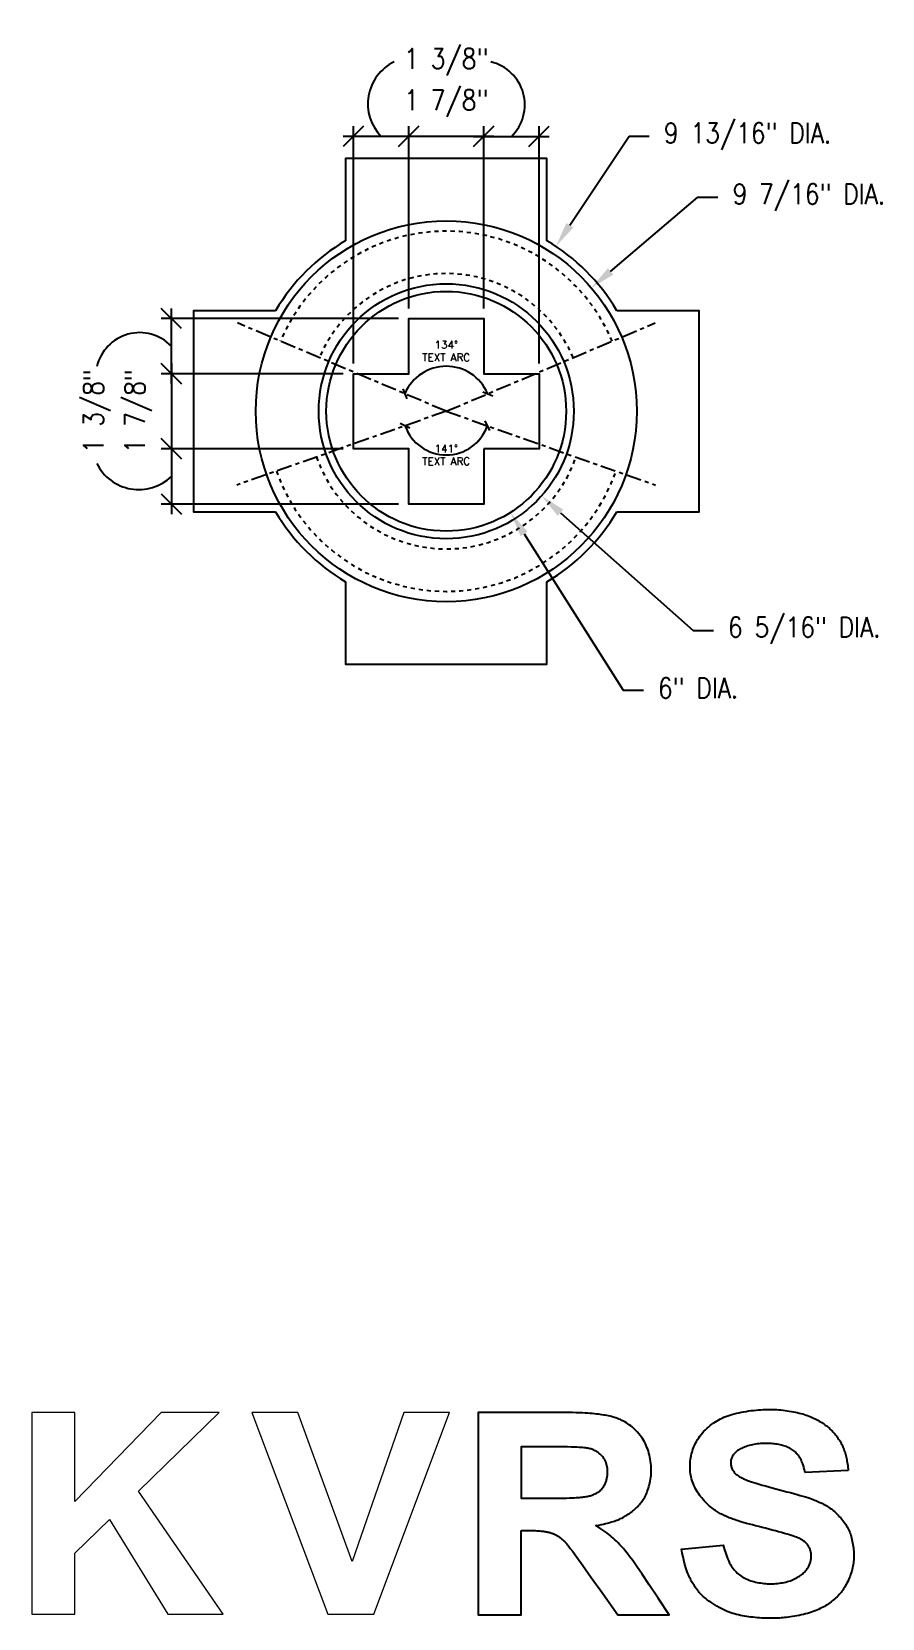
# Model space of a CAD drawing. Header units: inches. Extents: x -82 to 6902, y -1676 to 228.
# Drawn here: x 35.37 to 56.38, y -447.42 to -408.23 of the extents above; entities that cross this region are included whole.
import ezdxf
from ezdxf import colors
from ezdxf.entities.mleader import LeaderData, LeaderLine
from ezdxf.math import Vec2, Vec3

# ---------------------------------------------------------------- set-up
doc = ezdxf.new("R2010")
doc.units = ezdxf.units.IN
doc.header["$LTSCALE"] = 0.5
doc.header["$MEASUREMENT"] = 0
doc.linetypes.add('CENTER2', pattern=[1.125, 0.75, -0.125, 0.125, -0.125])
doc.linetypes.add('HIDDEN2', pattern=[0.1875, 0.125, -0.0625])
for name, color, linetype in [('B&W GRAPHIC', 7, 'Continuous'), ('Dimensions', 1, 'Continuous'), ('TEXT - GREEN', 104, 'Continuous')]:
    doc.layers.add(name, color=color, linetype=linetype)
doc.styles.add('RomanS', font='romans.shx')
doc.styles.add('TDC_Standard', font='romans.shx', dxfattribs={"width": 0.85})
doc.dimstyles.new('Aec_Arch_I', dxfattribs={"dimscale": 2, "dimtxt": 0.09375, "dimasz": 0.09375, "dimexe": 0.125, "dimexo": 0.125, "dimgap": 0.0625, "dimtad": 1, "dimdec": 4, "dimzin": 3, "dimdsep": 46, "dimlunit": 4, "dimtxsty": 'RomanS', "dimblk": 'OBLIQUE', "dimcen": 0.09375, "dimdle": 0.125, "dimadec": 0, "dimazin": 0, "dimtfac": 0.75, "dimtdec": 4, "dimtmove": 2, "dimatfit": 3, "dimfxl": 1, "dimfrac": 1, "dimtolj": 1, "dimtzin": 0, "dimarcsym": 0})
doc.dimstyles.new('TDC - 4', dxfattribs={"dimscale": 4, "dimtxt": 0.125, "dimasz": 0.125, "dimexe": 0.0625, "dimexo": 0.0625, "dimgap": 0.03125, "dimtad": 1, "dimdec": 4, "dimzin": 11, "dimdsep": 46, "dimlunit": 4, "dimtxsty": 'TDC_Standard', "dimblk1": 'OBLIQUE', "dimblk2": 'OBLIQUE', "dimsah": 1, "dimcen": 0.125, "dimdle": 0.0625, "dimclrd": 1, "dimclre": 6, "dimclrt": 2, "dimadec": 0, "dimazin": 0, "dimtfac": 1.33333, "dimtdec": 4, "dimtmove": 2, "dimatfit": 2, "dimfxl": 1, "dimfrac": 2, "dimtolj": 1, "dimtzin": 11, "dimarcsym": 0})
doc.mleader_styles.duplicate_entry("Standard", '')

# ---------------------------------------------------------------- blocks, each defined once
blk = doc.blocks.new('_Oblique')
at = {"color": 0, "linetype": 'ByBlock', "lineweight": -2}
blk.add_line((-0.5, -0.5), (0.5, 0.5), dxfattribs=at)
blk = doc.blocks.new('*D74')
at = {"layer": 'DefPoints', "color": 0}
for p in [(44.679, -410.813), (44.679, -415.31), (46.532, -415.31)]:
    blk.add_point(p, dxfattribs=at)
at = {"layer": 'Dimensions', "color": 6, "lineweight": -2}
for p, q in [((44.679, -415.06), (44.679, -410.563)), ((46.532, -415.06), (46.532, -410.563))]:
    blk.add_line(p, q, dxfattribs=at)
at = {"layer": 'Dimensions', "color": 1, "lineweight": -2}
blk.add_line((46.782, -410.813), (44.429, -410.813), dxfattribs=at)
at = {"layer": 'Dimensions', "color": 1, "lineweight": -2, "xscale": 0.5, "yscale": 0.5, "zscale": 0.5, "rotation": 180}
blk.add_blockref('_Oblique', (44.679, -410.813), dxfattribs=at)
at = {"layer": 'Dimensions', "color": 1, "lineweight": -2, "xscale": 0.5, "yscale": 0.5, "zscale": 0.5}
blk.add_blockref('_Oblique', (46.532, -410.813), dxfattribs=at)
at = {"layer": 'Dimensions', "color": 2, "insert": (45.606, -409.995), "char_height": 0.5, "attachment_point": 5, "style": 'TDC_Standard'}
blk.add_mtext('\\A1;1 7/8"', dxfattribs=at)
blk = doc.blocks.new('*D75')
at = {"layer": 'DefPoints', "color": 0}
for p in [(47.898, -410.813), (46.532, -415.31), (47.898, -416.676)]:
    blk.add_point(p, dxfattribs=at)
at = {"layer": 'Dimensions', "color": 6, "lineweight": -2}
for p, q in [((46.532, -415.06), (46.532, -410.563)), ((47.898, -416.426), (47.898, -410.563))]:
    blk.add_line(p, q, dxfattribs=at)
at = {"layer": 'Dimensions', "color": 1, "lineweight": -2}
blk.add_line((46.282, -410.813), (48.148, -410.813), dxfattribs=at)
at = {"layer": 'Dimensions', "color": 1, "lineweight": -2, "xscale": 0.5, "yscale": 0.5, "zscale": 0.5, "rotation": 180}
blk.add_blockref('_Oblique', (46.532, -410.813), dxfattribs=at)
at = {"layer": 'Dimensions', "color": 1, "lineweight": -2, "xscale": 0.5, "yscale": 0.5, "zscale": 0.5}
blk.add_blockref('_Oblique', (47.898, -410.813), dxfattribs=at)
at = {"layer": 'Dimensions', "color": 2, "insert": (45.606, -408.973), "char_height": 0.5, "attachment_point": 5, "style": 'TDC_Standard'}
blk.add_mtext('\\A1;1 3/8"', dxfattribs=at)
blk = doc.blocks.new('*D76')
at = {"layer": 'DefPoints', "color": 0}
for p in [(43.313, -410.813), (44.679, -415.31), (43.313, -416.676)]:
    blk.add_point(p, dxfattribs=at)
at = {"layer": 'Dimensions', "color": 6, "lineweight": -2}
for p, q in [((43.313, -416.426), (43.313, -410.563)), ((44.679, -415.06), (44.679, -410.563))]:
    blk.add_line(p, q, dxfattribs=at)
at = {"layer": 'Dimensions', "color": 1, "lineweight": -2}
blk.add_line((44.929, -410.813), (43.063, -410.813), dxfattribs=at)
at = {"layer": 'Dimensions', "color": 1, "lineweight": -2, "xscale": 0.5, "yscale": 0.5, "zscale": 0.5, "rotation": 180}
blk.add_blockref('_Oblique', (43.313, -410.813), dxfattribs=at)
at = {"layer": 'Dimensions', "color": 1, "lineweight": -2, "xscale": 0.5, "yscale": 0.5, "zscale": 0.5}
blk.add_blockref('_Oblique', (44.679, -410.813), dxfattribs=at)
at = {"layer": 'Dimensions', "color": 2, "insert": (45.606, -408.973), "char_height": 0.5, "attachment_point": 5, "style": 'TDC_Standard'}
blk.add_mtext('\\A1;1 3/8"', dxfattribs=at)
blk = doc.blocks.new('*D77')
at = {"layer": 'B&W GRAPHIC', "color": 0, "lineweight": -2}
blk.add_arc((45.606, -417.602), 1.112, 22.9141, 157.0859, dxfattribs=at)
at = {"layer": 'DefPoints', "color": 0}
for p in [(40.448, -415.422), (50.763, -415.422), (46.029, -416.574), (45.606, -417.602), (45.606, -417.602)]:
    blk.add_point(p, dxfattribs=at)
at = {"layer": 'B&W GRAPHIC', "color": 0, "lineweight": -2, "xscale": 0.1875, "yscale": 0.1875, "zscale": 0.1875}
for p, rotation in [((44.582, -417.169), 247.0858580859906), ((46.63, -417.169), 292.9141419140098)]:
    blk.add_blockref('_Oblique', p, dxfattribs=dict(at, rotation=rotation))
at = {"layer": 'B&W GRAPHIC', "color": 0, "insert": (45.606, -416.116), "char_height": 0.1875, "attachment_point": 5, "style": 'RomanS'}
blk.add_mtext('\\A1;134°\\PTEXT ARC', dxfattribs=at)
blk = doc.blocks.new('*D78')
at = {"layer": 'B&W GRAPHIC', "color": 0, "lineweight": -2}
for start, end in [(199.4363, 223.2335), (316.7665, 340.5637)]:
    blk.add_arc((45.606, -417.602), 1.078, start, end, dxfattribs=at)
at = {"layer": 'DefPoints', "color": 0}
for p in [(45.606, -417.602), (45.606, -417.602), (45.175, -418.591), (40.434, -419.427), (50.778, -419.427)]:
    blk.add_point(p, dxfattribs=at)
at = {"layer": 'B&W GRAPHIC', "color": 0, "lineweight": -2, "xscale": 0.1875, "yscale": 0.1875, "zscale": 0.1875}
for p, rotation in [((44.589, -417.961), 109.4363105062814), ((46.623, -417.961), 70.56368949371844)]:
    blk.add_blockref('_Oblique', p, dxfattribs=dict(at, rotation=rotation))
at = {"layer": 'B&W GRAPHIC', "color": 0, "insert": (45.606, -418.681), "char_height": 0.1875, "attachment_point": 5, "style": 'RomanS'}
blk.add_mtext('\\A1;141°\\PTEXT ARC', dxfattribs=at)
blk = doc.blocks.new('*D84')
at = {"layer": 'DefPoints', "color": 0}
for p in [(43.313, -416.676), (38.817, -418.529), (43.313, -418.529)]:
    blk.add_point(p, dxfattribs=at)
at = {"layer": 'Dimensions', "color": 1, "lineweight": -2}
blk.add_line((38.817, -416.426), (38.817, -418.779), dxfattribs=at)
at = {"layer": 'Dimensions', "color": 6, "lineweight": -2}
for p, q in [((43.063, -416.676), (38.567, -416.676)), ((43.063, -418.529), (38.567, -418.529))]:
    blk.add_line(p, q, dxfattribs=at)
at = {"layer": 'Dimensions', "color": 1, "lineweight": -2, "xscale": 0.5, "yscale": 0.5, "zscale": 0.5}
for p, rotation in [((38.817, -416.676), 90), ((38.817, -418.529), 270)]:
    blk.add_blockref('_Oblique', p, dxfattribs=dict(at, rotation=rotation))
at = {"layer": 'Dimensions', "color": 2, "insert": (37.998, -417.602), "char_height": 0.5, "attachment_point": 5, "rotation": 90, "style": 'TDC_Standard'}
blk.add_mtext('\\A1;1 7/8"', dxfattribs=at)
blk = doc.blocks.new('*D85')
at = {"layer": 'DefPoints', "color": 0}
for p in [(38.817, -415.31), (44.679, -415.31), (43.313, -416.676)]:
    blk.add_point(p, dxfattribs=at)
at = {"layer": 'Dimensions', "color": 6, "lineweight": -2}
for p, q in [((44.429, -415.31), (38.567, -415.31)), ((43.063, -416.676), (38.567, -416.676))]:
    blk.add_line(p, q, dxfattribs=at)
at = {"layer": 'Dimensions', "color": 1, "lineweight": -2}
blk.add_line((38.817, -416.926), (38.817, -415.06), dxfattribs=at)
at = {"layer": 'Dimensions', "color": 1, "lineweight": -2, "xscale": 0.5, "yscale": 0.5, "zscale": 0.5}
for p, rotation in [((38.817, -415.31), 90), ((38.817, -416.676), 270)]:
    blk.add_blockref('_Oblique', p, dxfattribs=dict(at, rotation=rotation))
at = {"layer": 'Dimensions', "color": 2, "insert": (36.976, -417.602), "char_height": 0.5, "attachment_point": 5, "rotation": 90, "style": 'TDC_Standard'}
blk.add_mtext('\\A1;1 3/8"', dxfattribs=at)
blk = doc.blocks.new('*D86')
at = {"layer": 'DefPoints', "color": 0}
for p in [(43.313, -418.529), (38.817, -419.894), (44.679, -419.894)]:
    blk.add_point(p, dxfattribs=at)
at = {"layer": 'Dimensions', "color": 6, "lineweight": -2}
for p, q in [((43.063, -418.529), (38.567, -418.529)), ((44.429, -419.894), (38.567, -419.894))]:
    blk.add_line(p, q, dxfattribs=at)
at = {"layer": 'Dimensions', "color": 1, "lineweight": -2}
blk.add_line((38.817, -418.279), (38.817, -420.144), dxfattribs=at)
at = {"layer": 'Dimensions', "color": 1, "lineweight": -2, "xscale": 0.5, "yscale": 0.5, "zscale": 0.5}
for p, rotation in [((38.817, -418.529), 90), ((38.817, -419.894), 270)]:
    blk.add_blockref('_Oblique', p, dxfattribs=dict(at, rotation=rotation))
at = {"layer": 'Dimensions', "color": 2, "insert": (36.976, -417.602), "char_height": 0.5, "attachment_point": 5, "rotation": 90, "style": 'TDC_Standard'}
blk.add_mtext('\\A1;1 3/8"', dxfattribs=at)

msp = doc.modelspace()

# ---------------------------------------------------------------- linework, layer by layer
at = {"layer": 'B&W GRAPHIC'}
for points in [[(48.09029, -413.38878), (48.09029, -411.3585), (45.6057, -411.3585), (43.12111, -411.3585), (43.12111, -413.38878)], [(41.39229, -415.11761), (39.362, -415.11761), (39.362, -417.6022), (39.362, -420.08678), (41.39229, -420.08678)], [(49.81911, -420.08678), (51.8494, -420.08678), (51.8494, -417.6022), (51.8494, -415.11761), (49.81911, -415.11761)], [(43.12111, -421.81561), (43.12111, -423.8459), (45.6057, -423.8459), (48.09029, -423.8459), (48.09029, -421.81561)]]:
    msp.add_lwpolyline(points, dxfattribs=at)
msp.add_lwpolyline([(46.53221, -418.52871), (46.53221, -419.89447), (44.67919, -419.89447), (44.67919, -418.52871), (43.31342, -418.52871), (43.31342, -416.67568), (44.67919, -416.67568), (44.67919, -415.30992), (46.53221, -415.30992), (46.53221, -416.67568), (47.89798, -416.67568), (47.89798, -418.52871)], close=True, dxfattribs=at)
for radius in [4.70392, 3.14919, 2.96169]:
    msp.add_circle((45.6057, -417.6022), radius, dxfattribs=at)
for radius, start, end in [(4.89142, 120.527238, 149.472762), (4.89142, 30.527238, 59.472762), (1.07844, 199.436311, 340.563689), (4.89142, 210.527238, 239.472762), (4.89142, 300.527238, 329.472762)]:
    msp.add_arc((45.6057, -417.6022), radius, start, end, dxfattribs=at)
at = {"layer": 'Dimensions', "linetype": 'CENTER2'}
for q in [(40.44796, -415.42198), (50.76344, -415.42198), (40.43371, -419.42723), (50.7777, -419.42723)]:
    msp.add_line((45.6057, -417.6022), q, dxfattribs=at)
at = {"layer": 'Dimensions', "linetype": 'HIDDEN2'}
for points in [[(41.50739, -415.86981, -0.66296359), (49.70401, -415.86981)], [(48.73919, -416.27765, 0.66296359), (42.47222, -416.27765)], [(42.39764, -418.73422, 0.70756385), (48.81377, -418.73422)], [(49.80156, -419.08278, -0.70756385), (41.40985, -419.08278)]]:
    msp.add_lwpolyline(points, format="xyb", dxfattribs=at)
at = {"layer": 'Dimensions'}
for centre, radius, start, end in [((44.82218, -410.00926), 1.15269, 115.929617, 224.235467), ((46.46026, -410.03119), 1.08702, 313.980574, 76.865674), ((38.0347, -416.74764), 1.08702, 43.980574, 166.865674), ((38.01276, -418.38571), 1.15269, 205.929617, 314.235467)]:
    msp.add_arc(centre, radius, start, end, dxfattribs=at)
at = {"layer": 'TEXT - GREEN', "lineweight": 0}
for points in [[(36.43333, -444.53549), (36.43333, -442.33538), (35.36801, -442.33538), (35.36801, -447.31459), (36.43333, -447.31459), (36.43333, -445.80925), (37.29022, -444.97552), (38.72608, -447.31459), (40.09247, -447.31459), (38.00815, -444.28074), (39.99983, -442.33538), (38.56397, -442.33538)], [(45.6897, -442.33538), (44.5549, -442.33538), (43.28115, -446.01768), (41.93792, -442.33538), (40.80313, -442.33538), (42.67902, -447.31459), (43.81381, -447.31459)]]:
    msp.add_lwpolyline(points, close=True, dxfattribs=at)
at = {"layer": 'TEXT - GREEN'}
msp.add_lwpolyline([(47.45282, -445.24888), (47.54562, -445.24913), (47.62544, -445.24984), (47.6938, -445.25098), (47.75223, -445.25249), (47.80225, -445.25432), (47.84539, -445.25642), (47.88316, -445.25875), (47.9171, -445.26126), (47.9485, -445.26391), (47.97777, -445.2667), (48.00509, -445.26967), (48.03063, -445.27283), (48.05458, -445.27621), (48.07711, -445.27982), (48.09841, -445.28369), (48.11865, -445.28783), (48.138, -445.29227), (48.15653, -445.297), (48.17433, -445.302), (48.19144, -445.30725), (48.20795, -445.31274), (48.22392, -445.31845), (48.23942, -445.32437), (48.25451, -445.33049), (48.26927, -445.3368), (48.28377, -445.34336), (48.29812, -445.35025), (48.31239, -445.35754), (48.32667, -445.36531), (48.34106, -445.37362), (48.35564, -445.38256), (48.3705, -445.3922), (48.3857, -445.40259), (48.40117, -445.41367), (48.4168, -445.42536), (48.43252, -445.43759), (48.4482, -445.45028), (48.46376, -445.46334), (48.4791, -445.4767), (48.49411, -445.49027), (48.50876, -445.50404), (48.52318, -445.51815), (48.53758, -445.53283), (48.55216, -445.54828), (48.56712, -445.56472), (48.58265, -445.58237), (48.59896, -445.60143), (48.61625, -445.62212), (48.63672, -445.6475), (48.67067, -445.69209), (48.73038, -445.77325), (48.82814, -445.90833), (48.97624, -446.1147), (49.18699, -446.40973), (49.47266, -446.81077), (49.84556, -447.33518), (51.11352, -447.33518), (50.83804, -446.91958), (50.61762, -446.58924), (50.44468, -446.33264), (50.31163, -446.13825), (50.21086, -445.99455), (50.1348, -445.89), (50.07585, -445.81308), (50.02641, -445.75226), (49.98012, -445.69786), (49.93552, -445.64759), (49.89239, -445.60103), (49.85048, -445.55773), (49.80956, -445.51725), (49.7694, -445.47917), (49.72977, -445.44303), (49.69043, -445.40842), (49.65105, -445.37488), (49.61082, -445.34193), (49.56886, -445.30911), (49.52426, -445.27591), (49.47612, -445.24187), (49.42355, -445.2065), (49.36564, -445.16931), (49.30149, -445.12983), (49.37255, -445.11672), (49.4355, -445.10427), (49.49131, -445.09239), (49.54093, -445.08099), (49.58531, -445.06998), (49.62541, -445.05929), (49.66218, -445.04881), (49.69659, -445.03847), (49.72947, -445.02817), (49.7612, -445.01773), (49.79204, -445.00699), (49.82226, -444.99576), (49.85212, -444.98387), (49.88188, -444.97113), (49.91181, -444.95736), (49.94217, -444.94239), (49.97314, -444.9261), (50.00454, -444.90859), (50.03613, -444.89004), (50.06764, -444.8706), (50.09883, -444.85044), (50.12943, -444.82975), (50.1592, -444.80866), (50.18788, -444.78737), (50.21527, -444.76599), (50.24141, -444.74452), (50.2664, -444.72289), (50.29034, -444.70107), (50.31333, -444.67898), (50.33547, -444.65659), (50.35685, -444.63384), (50.37758, -444.61068), (50.39773, -444.58702), (50.41735, -444.56271), (50.43644, -444.53754), (50.45503, -444.51131), (50.47313, -444.48383), (50.49076, -444.45491), (50.50794, -444.42433), (50.52468, -444.39191), (50.54098, -444.3575), (50.55676, -444.32122), (50.57192, -444.28321), (50.58634, -444.24364), (50.59992, -444.20267), (50.61256, -444.16045), (50.62416, -444.11715), (50.6346, -444.07293), (50.6438, -444.02792), (50.65168, -443.98217), (50.65819, -443.9357), (50.66327, -443.88853), (50.66687, -443.84069), (50.66892, -443.7922), (50.66937, -443.74309), (50.66817, -443.69337), (50.66526, -443.64309), (50.66064, -443.59244), (50.65434, -443.5416), (50.64635, -443.49079), (50.63669, -443.44019), (50.62537, -443.39002), (50.61241, -443.34046), (50.59781, -443.29173), (50.58158, -443.24398), (50.56374, -443.19727), (50.5443, -443.1516), (50.52327, -443.10699), (50.50066, -443.06344), (50.47648, -443.02098), (50.45074, -442.9796), (50.42347, -442.93933), (50.39468, -442.90018), (50.3645, -442.86224), (50.33309, -442.8256), (50.30057, -442.79035), (50.26711, -442.75658), (50.23283, -442.7244), (50.1979, -442.69388), (50.16245, -442.66513), (50.12661, -442.6382), (50.09047, -442.61308), (50.0541, -442.58969), (50.01757, -442.56799), (49.98095, -442.54791), (49.9443, -442.5294), (49.9077, -442.5124), (49.87121, -442.49684), (49.83488, -442.48267), (49.7986, -442.46977), (49.76223, -442.45801), (49.72566, -442.44729), (49.68873, -442.43746), (49.65133, -442.42843), (49.6133, -442.42005), (49.57453, -442.41221), (49.53486, -442.4048), (49.49408, -442.39781), (49.45195, -442.39121), (49.40824, -442.38499), (49.36272, -442.37914), (49.31515, -442.37365), (49.26531, -442.36851), (49.21297, -442.3637), (49.1578, -442.35923), (49.09914, -442.35508), (49.03627, -442.35128), (48.96842, -442.34783), (48.89486, -442.34473), (48.81485, -442.342), (48.72764, -442.33964), (48.6325, -442.33766), (46.39292, -442.33766), (46.39292, -447.33518), (47.45239, -447.33518), (47.45239, -445.24888)], dxfattribs=at)
for points in [[(55.53426, -443.76545), (54.47389, -443.81387), (54.4575, -443.75203), (54.44162, -443.69745), (54.42621, -443.64936), (54.41123, -443.60703), (54.39664, -443.56972), (54.38241, -443.53666), (54.36849, -443.50713), (54.35485, -443.48036), (54.34142, -443.45571), (54.32798, -443.43283), (54.31429, -443.41148), (54.30013, -443.39141), (54.28525, -443.37237), (54.2694, -443.35412), (54.25235, -443.3364), (54.23386, -443.31896), (54.21376, -443.30162), (54.19209, -443.28445), (54.16897, -443.26757), (54.14454, -443.25111), (54.11889, -443.2352), (54.09216, -443.21996), (54.06447, -443.20553), (54.03592, -443.19202), (54.00662, -443.17955), (53.97662, -443.1681), (53.94592, -443.15765), (53.91454, -443.14817), (53.88251, -443.13961), (53.84983, -443.13195), (53.81654, -443.12516), (53.78264, -443.11921), (53.74816, -443.11406), (53.71307, -443.1097), (53.67737, -443.10613), (53.64104, -443.10334), (53.60406, -443.10132), (53.56643, -443.10005), (53.52812, -443.09953), (53.48912, -443.09976), (53.44944, -443.10072), (53.40925, -443.10247), (53.36873, -443.10505), (53.32805, -443.10851), (53.28742, -443.1129), (53.247, -443.11827), (53.20699, -443.12467), (53.16758, -443.13215), (53.12894, -443.14073), (53.09125, -443.15032), (53.05468, -443.1608), (53.01941, -443.17203), (52.9856, -443.1839), (52.95343, -443.19629), (52.92308, -443.20907), (52.8947, -443.22212), (52.86843, -443.23535), (52.84415, -443.2488), (52.82171, -443.26257), (52.80094, -443.27673), (52.78169, -443.29136), (52.7638, -443.30655), (52.7471, -443.32238), (52.73144, -443.33893), (52.71669, -443.35626), (52.70289, -443.37428), (52.6901, -443.39289), (52.67839, -443.41199), (52.66784, -443.43148), (52.6585, -443.45124), (52.65046, -443.47118), (52.64376, -443.49118), (52.63848, -443.51117), (52.63461, -443.53116), (52.63214, -443.55118), (52.63105, -443.57125), (52.63133, -443.59142), (52.63297, -443.6117), (52.63595, -443.63215), (52.64026, -443.65278), (52.64588, -443.6736), (52.6528, -443.6945), (52.661, -443.71533), (52.67045, -443.73596), (52.68116, -443.75624), (52.69308, -443.77604), (52.70621, -443.7952), (52.72053, -443.81359), (52.736, -443.83111), (52.75259, -443.84779), (52.77023, -443.8637), (52.78886, -443.87891), (52.80842, -443.89351), (52.82886, -443.90756), (52.8501, -443.92113), (52.8721, -443.9343), (52.89494, -443.94717), (52.91929, -443.95994), (52.94597, -443.97282), (52.9758, -443.98604), (53.00959, -443.99983), (53.04816, -444.01441), (53.09233, -444.03001), (53.14291, -444.04684), (53.20048, -444.06506), (53.26458, -444.08459), (53.33451, -444.10526), (53.40958, -444.1269), (53.48909, -444.14937), (53.57234, -444.1725), (53.65864, -444.19614), (53.74727, -444.22011), (53.83747, -444.24426), (53.92815, -444.2684), (54.01813, -444.29232), (54.10626, -444.31584), (54.19136, -444.33875), (54.27227, -444.36085), (54.34782, -444.38195), (54.41685, -444.40185), (54.47852, -444.42041), (54.5334, -444.43777), (54.58236, -444.45411), (54.6263, -444.46962), (54.66611, -444.48449), (54.70269, -444.49892), (54.73692, -444.51308), (54.7697, -444.52718), (54.80179, -444.54138), (54.8334, -444.55583), (54.86464, -444.57067), (54.89559, -444.58602), (54.92636, -444.60202), (54.95703, -444.61879), (54.9877, -444.63646), (55.01845, -444.65517), (55.04936, -444.67503), (55.08037, -444.69608), (55.1114, -444.71834), (55.14236, -444.74181), (55.17318, -444.76653), (55.20377, -444.7925), (55.23405, -444.81976), (55.26394, -444.84831), (55.29333, -444.87813), (55.3221, -444.909), (55.35007, -444.94067), (55.37708, -444.97288), (55.40299, -445.00537), (55.42761, -445.03788), (55.45081, -445.07015), (55.47241, -445.10193), (55.49231, -445.13305), (55.51061, -445.16376), (55.52744, -445.19439), (55.54296, -445.22528), (55.55731, -445.25678), (55.57064, -445.28921), (55.58309, -445.32293), (55.59481, -445.35827), (55.60591, -445.39545), (55.61638, -445.43421), (55.62616, -445.47417), (55.6352, -445.51496), (55.64346, -445.55621), (55.65088, -445.59752), (55.65741, -445.63853), (55.66301, -445.67886), (55.66763, -445.71823), (55.67126, -445.75672), (55.6739, -445.79453), (55.67553, -445.83184), (55.67616, -445.86884), (55.67578, -445.90572), (55.67439, -445.94266), (55.67197, -445.97986), (55.66853, -446.01746), (55.66397, -446.05555), (55.65823, -446.09415), (55.65122, -446.13331), (55.64286, -446.17307), (55.63306, -446.21346), (55.62175, -446.25453), (55.60883, -446.29631), (55.59428, -446.33878), (55.57826, -446.38163), (55.56096, -446.42445), (55.5426, -446.46688), (55.52338, -446.50852), (55.50351, -446.549), (55.4832, -446.58791), (55.46264, -446.62489), (55.44199, -446.65965), (55.42115, -446.69238), (55.39997, -446.72335), (55.37831, -446.75285), (55.35601, -446.78117), (55.33292, -446.8086), (55.30889, -446.83542), (55.28377, -446.86191), (55.25745, -446.8883), (55.22998, -446.91454), (55.20148, -446.9405), (55.17203, -446.96607), (55.14175, -446.99113), (55.11072, -447.01556), (55.07906, -447.03924), (55.04686, -447.06206), (55.01417, -447.08392), (54.98086, -447.10488), (54.94675, -447.12503), (54.91165, -447.14446), (54.87538, -447.16325), (54.83776, -447.18148), (54.7986, -447.19925), (54.75773, -447.21664), (54.71501, -447.23371), (54.67053, -447.25039), (54.62443, -447.26659), (54.57683, -447.2822), (54.52789, -447.29715), (54.47773, -447.31132), (54.42649, -447.32462), (54.37431, -447.33696), (54.32138, -447.34827), (54.26807, -447.35856), (54.2148, -447.36787), (54.16202, -447.37625), (54.11014, -447.38374), (54.05959, -447.39039), (54.0108, -447.39622), (53.96419, -447.4013), (53.92003, -447.40564), (53.87789, -447.40931), (53.83718, -447.41232), (53.79731, -447.41471), (53.75771, -447.41651), (53.71776, -447.41777), (53.6769, -447.41851), (53.63453, -447.41877), (53.59019, -447.41857), (53.54396, -447.41788), (53.49607, -447.41666), (53.44673, -447.41486), (53.39616, -447.41243), (53.34457, -447.40933), (53.29218, -447.40552), (53.23922, -447.40095), (53.18588, -447.39558), (53.13243, -447.38942), (53.07908, -447.38248), (53.02607, -447.37476), (52.97366, -447.36627), (52.92206, -447.35703), (52.87152, -447.34704), (52.82228, -447.33631), (52.77447, -447.3248), (52.72776, -447.31232), (52.68172, -447.29862), (52.63593, -447.28345), (52.58996, -447.26656), (52.54338, -447.24771), (52.49575, -447.22665), (52.44666, -447.20314), (52.39586, -447.17705), (52.34396, -447.14879), (52.29174, -447.11888), (52.23998, -447.08785), (52.18948, -447.05623), (52.14102, -447.02454), (52.0954, -446.99331), (52.0534, -446.96306), (52.01559, -446.9342), (51.9817, -446.9066), (51.95121, -446.88), (51.92364, -446.85415), (51.89848, -446.82879), (51.87523, -446.80367), (51.85339, -446.77853), (51.83246, -446.75312), (51.81203, -446.72723), (51.79204, -446.70087), (51.77251, -446.67408), (51.75347, -446.64693), (51.73495, -446.61945), (51.71697, -446.59171), (51.69956, -446.56375), (51.68274, -446.53563), (51.66651, -446.50732), (51.65076, -446.47846), (51.63534, -446.4486), (51.6201, -446.41731), (51.6049, -446.38413), (51.58959, -446.34864), (51.57402, -446.31037), (51.55805, -446.2689), (51.54157, -446.22367), (51.52461, -446.17364), (51.50726, -446.1177), (51.48959, -446.05469), (51.47166, -445.98349), (51.45357, -445.90296), (51.43537, -445.81196), (51.41715, -445.70936), (52.44819, -445.61383), (52.48246, -445.72478), (52.51243, -445.81744), (52.5389, -445.89424), (52.56265, -445.95762), (52.58445, -446.01002), (52.60508, -446.05385), (52.62532, -446.09157), (52.64596, -446.12559), (52.66765, -446.15795), (52.6905, -446.18905), (52.7145, -446.21888), (52.73965, -446.24743), (52.76593, -446.2747), (52.79334, -446.30068), (52.82186, -446.32536), (52.85148, -446.34874), (52.88219, -446.37081), (52.91396, -446.39159), (52.94676, -446.4111), (52.98055, -446.42936), (53.01529, -446.44639), (53.05096, -446.46221), (53.08751, -446.47685), (53.12492, -446.49031), (53.16314, -446.50263), (53.20213, -446.51382), (53.24183, -446.52388), (53.28219, -446.53284), (53.32315, -446.54071), (53.36465, -446.5475), (53.40665, -446.55322), (53.44908, -446.5579), (53.49188, -446.56153), (53.53495, -446.56412), (53.57815, -446.56568), (53.62136, -446.5662), (53.66447, -446.56568), (53.70734, -446.56412), (53.74986, -446.56153), (53.7919, -446.5579), (53.83335, -446.55322), (53.87418, -446.5475), (53.91435, -446.54071), (53.95385, -446.53284), (53.99264, -446.52387), (54.0307, -446.5138), (54.068, -446.50261), (54.10452, -446.49027), (54.14021, -446.47681), (54.17497, -446.46234), (54.20865, -446.44697), (54.24112, -446.43084), (54.27225, -446.41408), (54.30191, -446.39683), (54.32997, -446.37921), (54.35629, -446.36136), (54.38078, -446.34337), (54.40353, -446.32525), (54.42466, -446.30696), (54.44429, -446.28849), (54.46255, -446.26981), (54.47956, -446.25087), (54.49544, -446.23167), (54.51033, -446.21217), (54.52432, -446.19235), (54.5374, -446.17231), (54.54956, -446.15213), (54.56076, -446.13191), (54.57098, -446.11174), (54.58018, -446.09173), (54.58835, -446.07196), (54.59545, -446.05253), (54.60148, -446.03352), (54.6065, -446.01493), (54.61061, -445.99675), (54.61389, -445.97897), (54.61643, -445.96157), (54.61833, -445.94454), (54.61966, -445.92787), (54.62052, -445.91153), (54.62098, -445.89552), (54.62105, -445.87978), (54.62071, -445.86426), (54.61994, -445.8489), (54.61873, -445.83365), (54.61708, -445.81846), (54.61496, -445.80327), (54.61236, -445.78802), (54.60927, -445.77268), (54.60565, -445.75728), (54.6015, -445.74186), (54.59676, -445.72648), (54.59143, -445.71118), (54.58547, -445.69601), (54.57885, -445.68102), (54.57155, -445.66625), (54.56355, -445.65175), (54.55487, -445.63754), (54.54555, -445.62363), (54.53562, -445.61003), (54.52512, -445.59676), (54.51407, -445.58383), (54.50253, -445.57125), (54.49051, -445.55905), (54.47803, -445.54722), (54.46506, -445.53573), (54.45153, -445.52454), (54.43738, -445.5136), (54.42254, -445.50289), (54.40696, -445.49236), (54.39057, -445.48196), (54.37332, -445.47166), (54.35502, -445.46138), (54.33501, -445.45098), (54.31253, -445.44025), (54.2868, -445.42902), (54.25704, -445.4171), (54.22249, -445.40429), (54.18236, -445.39041), (54.13589, -445.37528), (54.08255, -445.35877), (54.02285, -445.34099), (53.95752, -445.32212), (53.88732, -445.30233), (53.81299, -445.28181), (53.73528, -445.26073), (53.65494, -445.23926), (53.57272, -445.21759), (53.48941, -445.19588), (53.40603, -445.17433), (53.32362, -445.1531), (53.24326, -445.13239), (53.16599, -445.11237), (53.09287, -445.09323), (53.02496, -445.07514), (52.96332, -445.05829), (52.90867, -445.0428), (52.86044, -445.02853), (52.81772, -445.01527), (52.77959, -445.00282), (52.74516, -444.99099), (52.71351, -444.97957), (52.68373, -444.96835), (52.65491, -444.95714), (52.62631, -444.94576), (52.59784, -444.9342), (52.56956, -444.92246), (52.54155, -444.91055), (52.51386, -444.89848), (52.48657, -444.88626), (52.45976, -444.8739), (52.43348, -444.86141), (52.40775, -444.84876), (52.38238, -444.83575), (52.35714, -444.82214), (52.33178, -444.80769), (52.30605, -444.79217), (52.27972, -444.77534), (52.25253, -444.75696), (52.22426, -444.73678), (52.19475, -444.71464), (52.16418, -444.69061), (52.13283, -444.66482), (52.10098, -444.63741), (52.0689, -444.60851), (52.03688, -444.57826), (52.00519, -444.54679), (51.9741, -444.51424), (51.94387, -444.48072), (51.9146, -444.44631), (51.88639, -444.41103), (51.85933, -444.37494), (51.83349, -444.33806), (51.80897, -444.30046), (51.78586, -444.26216), (51.76423, -444.22322), (51.74416, -444.18366), (51.72567, -444.14353), (51.70876, -444.10283), (51.69343, -444.0616), (51.67966, -444.01985), (51.66748, -443.9776), (51.65687, -443.93489), (51.64784, -443.89174), (51.64038, -443.84816), (51.63451, -443.80423), (51.63023, -443.76001), (51.62755, -443.71558), (51.62648, -443.67099), (51.62702, -443.62631), (51.62918, -443.58163), (51.63297, -443.53699), (51.6384, -443.49246), (51.6455, -443.44803), (51.65429, -443.40367), (51.66482, -443.35935), (51.6771, -443.31505), (51.69118, -443.27075), (51.70707, -443.22642), (51.72482, -443.18203), (51.74444, -443.1376), (51.76597, -443.09325), (51.78943, -443.04914), (51.81484, -443.00545), (51.84221, -442.96233), (51.87158, -442.91995), (51.90296, -442.87848), (51.93638, -442.83807), (51.9718, -442.79888), (52.00899, -442.76101), (52.04765, -442.72455), (52.08747, -442.68959), (52.12818, -442.65621), (52.16946, -442.62451), (52.21104, -442.59456), (52.25261, -442.56647), (52.29398, -442.54028), (52.33543, -442.51588), (52.37734, -442.49313), (52.42008, -442.47189), (52.46403, -442.45201), (52.50957, -442.43335), (52.55709, -442.41577), (52.60695, -442.39911), (52.65942, -442.38328), (52.71426, -442.36827), (52.77111, -442.35412), (52.82963, -442.34088), (52.88945, -442.32857), (52.95021, -442.31724), (53.01157, -442.30693), (53.07316, -442.29767), (53.13467, -442.28948), (53.19592, -442.28237), (53.2568, -442.2763), (53.31717, -442.27125), (53.37691, -442.26721), (53.43588, -442.26414), (53.49395, -442.26202), (53.55101, -442.26083), (53.60695, -442.26056), (53.66187, -442.2612), (53.7159, -442.26274), (53.76916, -442.2652), (53.82178, -442.26856), (53.8739, -442.27283), (53.92564, -442.27801), (53.97712, -442.2841), (54.02844, -442.29108), (54.07943, -442.29892), (54.12991, -442.30754), (54.17968, -442.31689), (54.22853, -442.3269), (54.27628, -442.33753), (54.32273, -442.34869), (54.36768, -442.36034), (54.41099, -442.37244), (54.45276, -442.38501), (54.49315, -442.39811), (54.53232, -442.41179), (54.57043, -442.42611), (54.60764, -442.44112), (54.64411, -442.45688), (54.67999, -442.47342), (54.7154, -442.49079), (54.75027, -442.50888), (54.78447, -442.52758), (54.81788, -442.54676), (54.85038, -442.56631), (54.88186, -442.5861), (54.91218, -442.60601), (54.94122, -442.62592), (54.96892, -442.64575), (54.99537, -442.66558), (55.02071, -442.68553), (55.04509, -442.70572), (55.06865, -442.72627), (55.09153, -442.74732), (55.11389, -442.76896), (55.13585, -442.79134), (55.15755, -442.81452), (55.17893, -442.83846), (55.19996, -442.86307), (55.22056, -442.88826), (55.24068, -442.91393), (55.26025, -442.93999), (55.27921, -442.96636), (55.29751, -442.99294), (55.31508, -443.01966), (55.33192, -443.04653), (55.348, -443.07358), (55.3633, -443.10085), (55.37782, -443.12836), (55.39153, -443.15614), (55.40442, -443.18422), (55.41648, -443.21263), (55.42771, -443.24142), (55.43817, -443.27067), (55.44795, -443.30046), (55.45711, -443.33088), (55.46576, -443.36204), (55.47396, -443.39401), (55.48179, -443.42689), (55.48935, -443.46078), (55.49667, -443.49572), (55.5037, -443.5317), (55.51033, -443.56863), (55.51648, -443.60647), (55.52204, -443.64513), (55.52692, -443.68456), (55.53102, -443.72469)], [(48.48745, -444.45179), (48.57287, -444.44905), (48.64715, -444.44637), (48.71163, -444.44374), (48.76764, -444.44109), (48.81653, -444.4384), (48.85964, -444.43562), (48.8983, -444.43271), (48.93385, -444.42962), (48.96744, -444.42632), (48.99939, -444.42273), (49.02985, -444.41878), (49.05896, -444.41442), (49.08685, -444.40955), (49.11367, -444.40412), (49.13955, -444.39806), (49.16463, -444.39129), (49.18902, -444.38376), (49.21271, -444.37553), (49.23566, -444.36665), (49.25783, -444.3572), (49.27919, -444.34725), (49.29969, -444.33686), (49.3193, -444.3261), (49.33797, -444.31504), (49.35569, -444.30372), (49.37252, -444.29207), (49.38853, -444.28001), (49.4038, -444.26744), (49.41841, -444.25426), (49.43244, -444.24039), (49.44596, -444.22573), (49.45906, -444.2102), (49.47178, -444.19372), (49.48409, -444.17638), (49.49592, -444.15827), (49.50721, -444.13949), (49.5179, -444.12015), (49.52793, -444.10035), (49.53723, -444.08019), (49.54573, -444.05977), (49.55339, -444.03919), (49.56024, -444.01854), (49.56631, -443.9979), (49.57165, -443.97735), (49.57628, -443.95698), (49.58025, -443.93687), (49.5836, -443.91709), (49.58637, -443.89774), (49.58859, -443.87887), (49.59028, -443.86044), (49.59147, -443.84238), (49.59217, -443.82465), (49.59241, -443.80717), (49.5922, -443.78987), (49.59156, -443.7727), (49.59051, -443.7556), (49.58908, -443.73851), (49.58725, -443.72144), (49.58503, -443.7044), (49.58243, -443.68743), (49.57943, -443.67053), (49.57605, -443.65373), (49.57228, -443.63705), (49.56812, -443.6205), (49.56355, -443.6041), (49.55848, -443.58777), (49.55278, -443.57146), (49.54635, -443.55508), (49.53906, -443.53857), (49.5308, -443.52184), (49.52145, -443.50484), (49.51089, -443.48748), (49.49905, -443.46974), (49.48598, -443.45173), (49.47177, -443.43364), (49.45652, -443.41564), (49.44031, -443.39788), (49.42325, -443.38055), (49.40541, -443.36381), (49.3869, -443.34783), (49.3678, -443.33275), (49.34815, -443.3186), (49.32798, -443.30534), (49.30733, -443.29297), (49.28624, -443.28148), (49.26473, -443.27085), (49.24284, -443.26106), (49.22061, -443.2521), (49.19802, -443.24396), (49.17485, -443.23658), (49.15085, -443.22992), (49.12575, -443.22392), (49.09929, -443.21855), (49.07121, -443.21376), (49.04124, -443.20949), (49.00912, -443.20569), (48.97429, -443.20232), (48.93496, -443.19929), (48.88904, -443.19652), (48.83444, -443.19393), (48.76907, -443.19144), (48.69084, -443.18897), (48.59766, -443.18642), (48.48745, -443.18373), (47.45239, -443.18373), (47.45239, -444.45179)]]:
    msp.add_lwpolyline(points, close=True, dxfattribs=at)

# ---------------------------------------------------------------- dimensions: what is measured, and where the dimension line sits
at = {"layer": 'B&W GRAPHIC'}
dim = msp.add_angular_dim_2l(base=(46.02861, -416.5742), line1=((45.6057, -417.6022), (50.76344, -415.42198)), line2=((45.6057, -417.6022), (40.44796, -415.42198)), text='<>\\XTEXT ARC', dimstyle='Aec_Arch_I', dxfattribs=at)
dim.commit()
dim.dimension.update_dxf_attribs({"geometry": '*D77', "text_midpoint": (45.6057, -416.11561)})
dim = msp.add_angular_dim_2l(base=(45.17531, -418.59103), line1=((45.6057, -417.6022), (50.7777, -419.42723)), line2=((45.6057, -417.6022), (40.43371, -419.42723)), text='<>\\XTEXT ARC', dimstyle='Aec_Arch_I', dxfattribs=at)
dim.commit()
dim.dimension.update_dxf_attribs({"geometry": '*D78', "text_midpoint": (45.6057, -418.68063), "dimtype": 162})
at = {"layer": 'Dimensions'}
for base, p1, p2, angle, picture, middle in [((43.31342, -410.81338), (44.67919, -415.30992), (43.31342, -416.67568), 180, '*D76', (45.6057, -408.97261)), ((38.81689, -415.30992), (43.31342, -416.67568), (44.67919, -415.30992), 90, '*D85', (36.97612, -417.6022)), ((38.81689, -419.89447), (43.31342, -418.52871), (44.67919, -419.89447), 270, '*D86', (36.97612, -417.6022))]:
    dim = msp.add_linear_dim(base=base, p1=p1, p2=p2, angle=angle, dimstyle='TDC - 4', dxfattribs=at)
    dim.commit()
    dim.dimension.update_dxf_attribs({"geometry": picture, "text_midpoint": middle, "dimtype": 160})
dim = msp.add_linear_dim(base=(47.89798, -410.81338), p1=(46.53221, -415.30992), p2=(47.89798, -416.67568), dimstyle='TDC - 4', dxfattribs=at)
dim.commit()
dim.dimension.update_dxf_attribs({"geometry": '*D75', "text_midpoint": (45.6057, -408.97261), "dimtype": 160})
dim = msp.add_linear_dim(base=(44.67919, -410.81338), p1=(46.53221, -415.30992), p2=(44.67919, -415.30992), dimstyle='TDC - 4', dxfattribs=at)
dim.commit()
dim.dimension.update_dxf_attribs({"geometry": '*D74', "text_midpoint": (45.6057, -409.99493)})
dim = msp.add_linear_dim(base=(38.81689, -418.52871), p1=(43.31342, -416.67568), p2=(43.31342, -418.52871), angle=90, dimstyle='TDC - 4', dxfattribs=at)
dim.commit()
dim.dimension.update_dxf_attribs({"geometry": '*D84', "text_midpoint": (37.99844, -417.6022)})

# ---------------------------------------------------------------- leaders
ml = msp.add_multileader_mtext('')
ml.set_content('\\A1;9 13/16" DIA.', color=2, style='TDC_Standard')
ml.set_leader_properties(color=1)
ml.build(insert=Vec2(0, 0))
ml.multileader.update_dxf_attribs({"dogleg_length": 0.125, "arrow_head_size": 0.625, "scale": 4})
ctx = ml.context
ctx.base_point, ctx.scale, ctx.char_height, ctx.arrow_head_size, ctx.landing_gap_size, ctx.plane_origin = Vec3(50.62033, -410.81024), 4, 0.5, 0.625, 0.36, Vec3(47.31619, -407.22593)
notes = []
notes.append((ctx, [(0, (1, 1, 0), (50.12033, -410.81024), (1, 0), 0.5, [(0, [(48.31343, -413.5286)], 0, [])])]))
ctx.mtext.insert, ctx.mtext.flow_direction = Vec3(50.98033, -410.4769), 5
ml = msp.add_multileader_mtext('')
ml.set_content('\\A1;9 7/16" DIA.', color=2, style='TDC_Standard')
ml.set_leader_properties(color=1)
ml.build(insert=Vec2(0, 0))
ml.multileader.update_dxf_attribs({"dogleg_length": 0.125, "arrow_head_size": 0.625, "scale": 4})
ctx = ml.context
ctx.base_point, ctx.scale, ctx.char_height, ctx.arrow_head_size, ctx.landing_gap_size, ctx.plane_origin = Vec3(52.31756, -412.31775), 4, 0.5, 0.625, 0.36, Vec3(49.01342, -408.73344)
notes.append((ctx, [(0, (1, 1, 0), (51.81756, -412.31775), (1, 0), 0.5, [(0, [(49.18856, -414.55424)], 0, [])])]))
ctx.mtext.insert, ctx.mtext.flow_direction = Vec3(52.67756, -411.98441), 5
ml = msp.add_multileader_mtext('')
ml.set_content('\\A1;6 5/16" DIA.', color=2, style='TDC_Standard')
ml.set_leader_properties(color=1)
ml.build(insert=Vec2(0, 0))
ml.multileader.update_dxf_attribs({"dogleg_length": 0.125, "arrow_head_size": 0.625, "scale": 4})
ctx = ml.context
ctx.base_point, ctx.scale, ctx.char_height, ctx.arrow_head_size, ctx.landing_gap_size, ctx.plane_origin = Vec3(52.20325, -423.01815), 4, 0.5, 0.625, 0.36, Vec3(48.89911, -419.43385)
notes.append((ctx, [(0, (1, 1, 0), (51.70325, -423.01815), (1, 0), 0.5, [(0, [(47.96021, -419.69352)], 0, [])])]))
ctx.mtext.insert, ctx.mtext.flow_direction = Vec3(52.56325, -422.68482), 5
ml = msp.add_multileader_mtext('')
ml.set_content('\\A1;6" DIA.', color=2, style='TDC_Standard')
ml.set_leader_properties(color=1)
ml.build(insert=Vec2(0, 0))
ml.multileader.update_dxf_attribs({"dogleg_length": 0.125, "arrow_head_size": 0.625, "scale": 4})
ctx = ml.context
ctx.base_point, ctx.scale, ctx.char_height, ctx.arrow_head_size, ctx.landing_gap_size, ctx.plane_origin = Vec3(50.4742, -424.48906), 4, 0.5, 0.625, 0.36, Vec3(47.17006, -420.90475)
notes.append((ctx, [(0, (1, 1, 0), (49.9742, -424.48906), (1, 0), 0.5, [(0, [(47.19212, -420.10316)], 0, [])])]))
ctx.mtext.insert, ctx.mtext.flow_direction = Vec3(50.8342, -424.18906), 5
for ctx, leaders in notes:
    for number, flags, end, landing, length, lines in leaders:
        leader = LeaderData()
        leader.index, (leader.has_last_leader_line, leader.has_dogleg_vector, leader.attachment_direction) = number, flags
        leader.last_leader_point, leader.dogleg_vector, leader.dogleg_length = Vec3(end), Vec3(landing), length
        for number, points, colour, breaks in lines:
            line = LeaderLine()
            line.index, line.vertices, line.color, line.breaks = number, Vec3.list(points), colors.encode_raw_color(colour), breaks
            leader.lines.append(line)
        ctx.leaders.append(leader)

doc.saveas('drawing.dxf')
